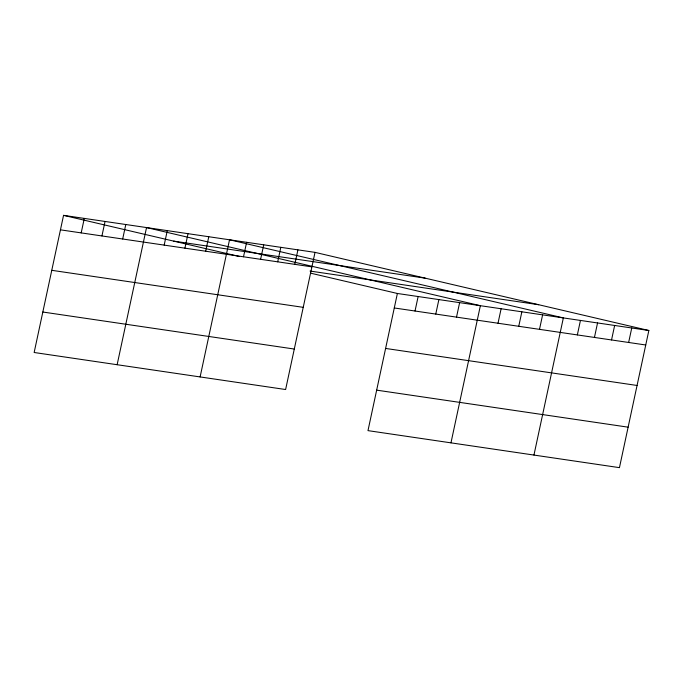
<?xml version="1.0" encoding="UTF-8"?>
<svg xmlns="http://www.w3.org/2000/svg" width="683" height="683" viewBox="0 0 683 683"><rect width="100%" height="100%" fill="white"/><g stroke="black" fill="none" stroke-linecap="round" stroke-linejoin="round"><path stroke-width="1.02" d="M315.017 252.369L63.553 215.35L34.15 352.496L285.614 389.523L315.017 252.369L648.85 330.504L619.447 467.65L367.983 430.631L397.386 293.477L648.85 330.504M81.192 232.894L84.299 218.398M101.938 235.951L105.045 221.454M122.684 238.999L125.792 224.511M117.134 364.722L146.538 227.567L480.371 305.694L450.968 442.849M164.176 245.112L167.284 230.615M184.922 248.168L188.03 233.671M205.668 251.216L208.776 236.728M200.11 376.939L229.522 239.784L563.355 317.911L533.952 455.066M243.507 256.791L246.614 242.303M260.607 259.309L263.715 244.821M277.708 261.828L280.815 247.34M294.808 264.347L297.916 249.85M415.025 311.021L418.133 296.533M435.771 314.078L438.879 299.581M456.517 317.134L459.625 302.637M498.009 323.238L501.117 308.75M518.756 326.295L521.863 311.798M539.502 329.351L542.609 314.854M577.348 334.918L580.456 320.429M594.449 337.436L597.548 322.948M611.541 339.955L614.649 325.467M628.642 342.473L631.749 327.985M173.721 241.125L425.185 278.152M60.445 229.838L311.909 266.865M310.039 271.049L538.682 304.72M394.279 307.965L645.742 344.992M51.771 270.314L303.226 307.341M385.605 348.441L637.068 385.468M42.824 312.02L294.288 349.047M376.666 390.147L628.121 427.174M63.553 215.35L239.161 256.441M310.688 273.183L397.386 293.477"/></g></svg>
